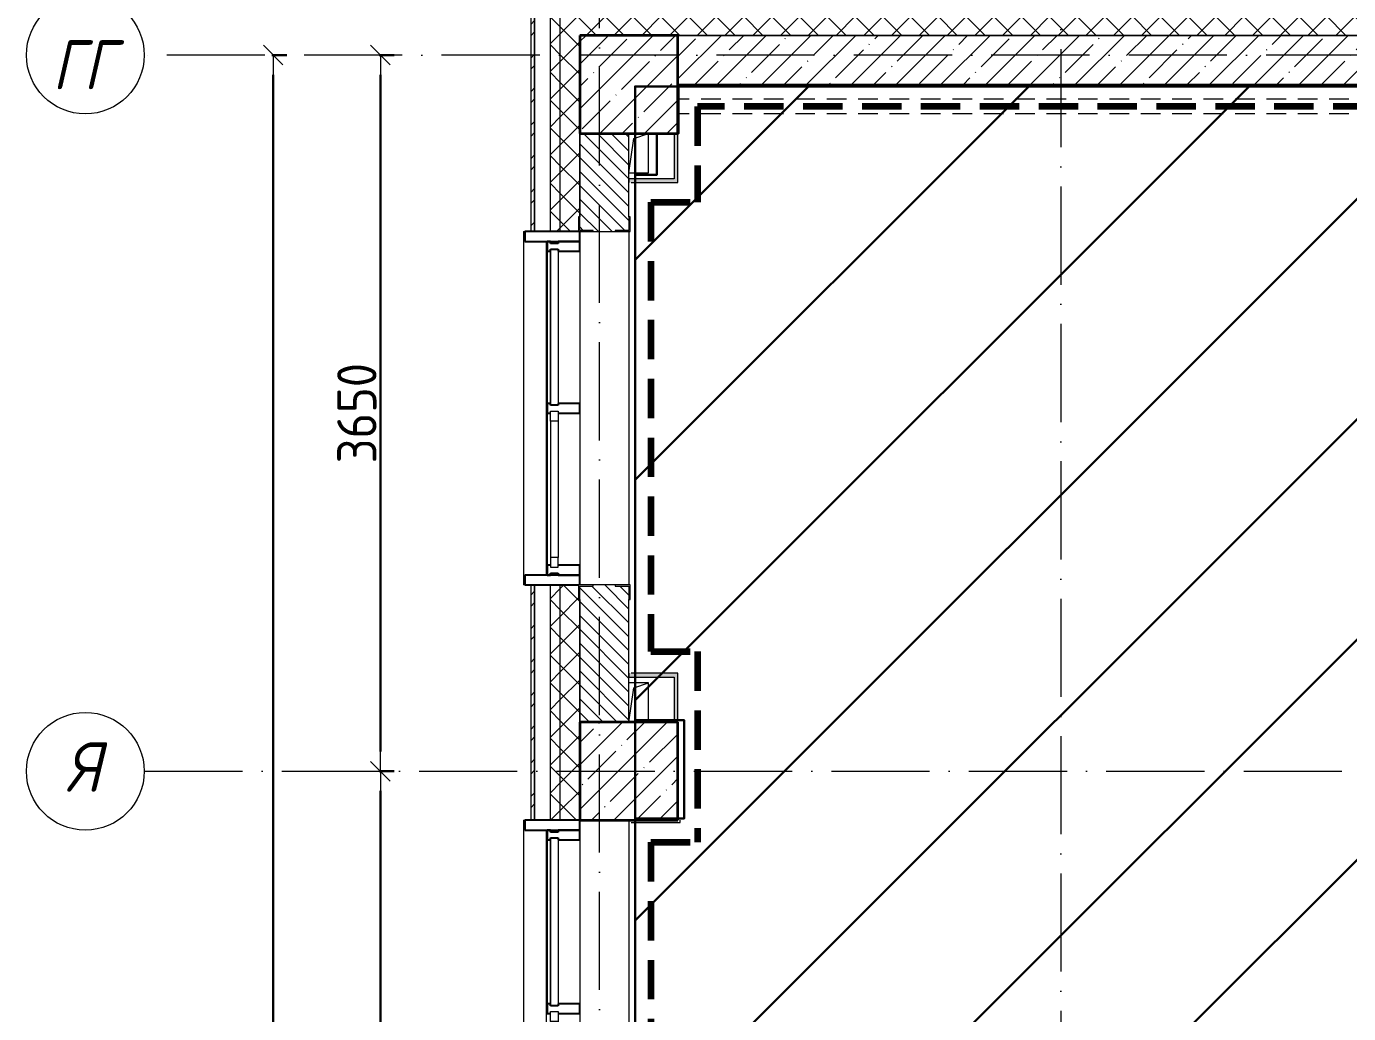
# Model space of a CAD drawing. Header units: millimetres. Extents: x -17017 to 628417, y -109036 to 199237.
# Drawn here: x -12989 to -6254, y -61650 to -56619 of the extents above; entities that cross this region are included whole.
import ezdxf

# ---------------------------------------------------------------- set-up
doc = ezdxf.new("R2010")
doc.units = ezdxf.units.MM
for name, pattern in [('200_ШТРИХ_ш1п0_6_', [160, 100, -60]), ('50_200_ШТРИХ_1Т_ш5_п1_п1_', [700, 500, -100, 0, -100]), ('Штрих короткий', [300, 150, -150]), ('Штриховая _2 мм - 1 мм_', [300, 200, -100])]:
    doc.linetypes.add(name, pattern=pattern)
for name, color, linetype, lineweight in [('0-1', 7, 'Continuous', 5), ('0-2', 7, 'Continuous', 9), ('Импосты витража', 7, 'Continuous', 9), ('Импосты витража-1', 7, 'Continuous', 25), ('Каркас_Импост', 7, 'Continuous', 13), ('Каркас_Импост-1', 7, 'Continuous', 9), ('Линии-1', 7, '200_ШТРИХ_ш1п0_6_', 9), ('Несущие колонны', 7, 'Continuous', 9), ('Несущие колонны-1', 7, 'Continuous', 35), ('Обобщенные модели', 7, 'Continuous', 9), ('Общие ребра', 7, 'Continuous', 9), ('Окна', 7, 'Continuous', 9), ('Оси', 7, 'Continuous', 9), ('Оси-1', 7, 'Continuous', 20), ('Оси-2', 7, '50_200_ШТРИХ_1Т_ш5_п1_п1_', 9), ('Остекление-1', 7, 'Continuous', 9), ('Перемычка-1', 7, 'Штрих короткий', 9), ('Размеры', 7, 'Continuous', 15), ('Стены', 7, 'Continuous', 9), ('Стены-1', 7, 'Continuous', 13), ('стяжа', 7, 'Continuous', 30), ('Штриховка разреза-1', 7, 'Continuous', 9)]:
    doc.layers.add(name, color=color, linetype=linetype, lineweight=lineweight)
doc.layers.add('СТ-1_1', color=7, linetype='Штриховая _2 мм - 1 мм_', lineweight=90, true_color=0x888888)
doc.layers.add('Штриховка разреза-3', color=7, linetype='Continuous', lineweight=9, true_color=0x0080ff)
doc.layers.get('0-2').off()
doc.styles.add('ISOCPEUR_I_1', font='isocpeui.ttf', dxfattribs={"width": 0.85, "height": 2.5})
doc.styles.add('СПДС', font='isocpeur.ttf', dxfattribs={"width": 0.9})
doc.dimstyles.new('Размера А3', dxfattribs={"dimtxt": 200, "dimasz": 100, "dimexe": 70, "dimexo": 100, "dimgap": 20, "dimtad": 1, "dimdec": 0, "dimrnd": 10, "dimzin": 0, "dimdsep": 46, "dimtxsty": 'СПДС', "dimblk": 'ARROWHEAD_6', "dimcen": 1, "dimclrd": 256, "dimclre": 256, "dimclrt": 256, "dimazin": 0, "dimtfac": 1, "dimtdec": 0, "dimtmove": 2, "dimatfit": 3, "dimfxl": 1, "dimtolj": 1, "dimtzin": 0, "dimarcsym": 0})
pattern_1 = [(45, (0, 0), (-70.71068, 70.71068), []), (135, (0, 0), (-70.71068, -70.71068), [])]

# ---------------------------------------------------------------- blocks, each defined once
blk = doc.blocks.new('Ось сетки - Круг_Ø6_00__ISO-2_5_0_9K_-16731441-АИ2_02_План отделки стен 2-го этажа _Часть 2_')
at = {"layer": 'Оси-1'}
blk.add_circle((0, 0), 3, dxfattribs=at)
blk = doc.blocks.new('ARROWHEAD_6')
at = {"color": 0, "linetype": 'Continuous'}
for p, q in [((0, 0), (-1, 0)), ((-0.5, -0.5), (0.5, 0.5))]:
    blk.add_line(p, q, dxfattribs=at)
blk = doc.blocks.new('*D684')
at = {"layer": 'Defpoints', "color": 0, "transparency": 16777216}
for p in [(-11291.7, -60415.3), (-11185.6, -60415.3), (-11291.7, -65915.3)]:
    blk.add_point(p, dxfattribs=at)
at = {"layer": 'Размеры', "lineweight": -2, "transparency": 16777216}
for p, q in [((-11191.7, -60415.3), (-11115.6, -60415.3)), ((-11185.6, -65815.3), (-11185.6, -60515.3)), ((-11191.7, -65915.3), (-11115.6, -65915.3))]:
    blk.add_line(p, q, dxfattribs=at)
at = {"layer": 'Размеры', "lineweight": -2, "transparency": 16777216, "xscale": 100, "yscale": 100, "zscale": 100}
for p, rotation in [((-11185.6, -60415.3), 90), ((-11185.6, -65915.3), 270)]:
    blk.add_blockref('ARROWHEAD_6', p, dxfattribs=dict(at, rotation=rotation))
at = {"layer": 'Размеры', "transparency": 16777216, "insert": (-11305.6, -63165.3), "char_height": 200, "width": 2.488, "attachment_point": 5, "rotation": 90, "style": 'СПДС'}
blk.add_mtext('\\A1;5500', dxfattribs=at)
blk = doc.blocks.new('*D685')
at = {"layer": 'Defpoints', "color": 0, "transparency": 16777216}
for p in [(-11291.7, -56765.3), (-11185.6, -56765.3), (-11291.7, -60415.3)]:
    blk.add_point(p, dxfattribs=at)
at = {"layer": 'Размеры', "lineweight": -2, "transparency": 16777216}
for p, q in [((-11191.7, -56765.3), (-11115.6, -56765.3)), ((-11185.6, -60315.3), (-11185.6, -56865.3)), ((-11191.7, -60415.3), (-11115.6, -60415.3))]:
    blk.add_line(p, q, dxfattribs=at)
at = {"layer": 'Размеры', "lineweight": -2, "transparency": 16777216, "xscale": 100, "yscale": 100, "zscale": 100}
for p, rotation in [((-11185.6, -56765.3), 90), ((-11185.6, -60415.3), 270)]:
    blk.add_blockref('ARROWHEAD_6', p, dxfattribs=dict(at, rotation=rotation))
at = {"layer": 'Размеры', "transparency": 16777216, "insert": (-11305.6, -58590.3), "char_height": 200, "width": 2.488, "attachment_point": 5, "rotation": 90, "style": 'СПДС'}
blk.add_mtext('\\A1;3650', dxfattribs=at)
blk = doc.blocks.new('*D686')
at = {"layer": 'Defpoints', "color": 0, "transparency": 16777216}
for p in [(-11838.1, -56765.3), (-11732, -56765.3), (-11838.1, -106215.3)]:
    blk.add_point(p, dxfattribs=at)
at = {"layer": 'Размеры', "lineweight": -2, "transparency": 16777216}
for p, q in [((-11738.1, -56765.3), (-11662, -56765.3)), ((-11732, -106115.3), (-11732, -56865.3)), ((-11738.1, -106215.3), (-11662, -106215.3))]:
    blk.add_line(p, q, dxfattribs=at)
at = {"layer": 'Размеры', "lineweight": -2, "transparency": 16777216, "xscale": 100, "yscale": 100, "zscale": 100}
for p, rotation in [((-11732, -56765.3), 90), ((-11732, -106215.3), 270)]:
    blk.add_blockref('ARROWHEAD_6', p, dxfattribs=dict(at, rotation=rotation))
at = {"layer": 'Размеры', "transparency": 16777216, "insert": (-11852, -81490.3), "char_height": 200, "width": 3.261, "attachment_point": 5, "rotation": 90, "style": 'СПДС'}
blk.add_mtext('\\A1;49450', dxfattribs=at)
blk = doc.blocks.new('BSC_Колонна _Прямоугольная - 500х500-V39-АИ2_02_План отделки стен 2-го этажа _Часть 2_')
at = {"layer": 'Несущие колонны'}
h = blk.add_hatch(dxfattribs=at)
h.set_pattern_fill('FP_47', color=256, style=0, pattern_type=2)
h.set_pattern_definition([(45, (-150, -49300), (-114.04925, 114.04925), []), (45, (-35.95, -49300), (-114.04925, 114.04925), [201.613, -40.323, 3.353, -36.97])])
h.paths.add_polyline_path([(-250, -250), (250, -250), (250, 250), (-250, 250), (-250, 167)], flags=0)
at = {"layer": 'Несущие колонны-1'}
for p, q in [((250, 250), (-250, 250)), ((-250, 250), (-250, -250)), ((250, -250), (250, 250)), ((-250, -250), (250, -250))]:
    blk.add_line(p, q, dxfattribs=at)
blk = doc.blocks.new('BSC_Колонна _Прямоугольная - 500х500-V49-АИ2_02_План отделки стен 2-го этажа _Часть 2_')
at = {"layer": 'Несущие колонны'}
h = blk.add_hatch(dxfattribs=at)
h.set_pattern_fill('FP_57', color=256, style=0, pattern_type=2)
h.set_pattern_definition([(45, (-150, -45800), (-114.04925, 114.04925), []), (45, (-35.95, -45800), (-114.04925, 114.04925), [201.613, -40.323, 3.353, -36.97])])
h.paths.add_polyline_path([(-250, -250), (250, -250), (250, 250), (-250, 250), (-250, -29.2)], flags=0)
at = {"layer": 'Несущие колонны-1'}
for p, q in [((250, 250), (-250, 250)), ((-250, 250), (-250, -250)), ((250, -250), (250, 250)), ((-250, -250), (250, -250))]:
    blk.add_line(p, q, dxfattribs=at)
blk = doc.blocks.new('Проем_Дверь_Прямоугольный - 4800х2700h_оконные проемы-26053820-АИ2_02_План отделки стен 2-го этажа _Часть 2_')
at = {"layer": 'Перемычка-1'}
for p, q in [((2400, 125), (-2400, 125)), ((2400, -125), (-2400, -125))]:
    blk.add_line(p, q, dxfattribs=at)
blk = doc.blocks.new('Проем_Дверь_Прямоугольный - 1800х2700h_оконные проемы-25805030-АИ2_02_План отделки стен 2-го этажа _Часть 2_')
at = {"layer": 'Перемычка-1'}
for p, q in [((900, 125), (-900, 125)), ((900, -125), (-900, -125))]:
    blk.add_line(p, q, dxfattribs=at)
blk = doc.blocks.new('PNS_Панель прямоугольная2 - Нр_Стекло - 40мм-26243474-АИ2_02_План отделки стен 2-го этажа _Часть 2_')
at = {"layer": 'Каркас_Импост'}
for p, q in [((-397.5, 0), (-397.5, 40)), ((-397.5, 40), (-347.5, 40)), ((-347.5, 40), (-347.5, 0)), ((397.5, 40), (347.5, 40)), ((347.5, 40), (347.5, 0)), ((397.5, 0), (397.5, 40)), ((-347.5, 0), (-397.5, 0)), ((347.5, 0), (397.5, 0))]:
    blk.add_line(p, q, dxfattribs=at)
at = {"layer": 'Каркас_Импост-1'}
for p, q in [((-347.5, 40), (347.5, 40)), ((-347.5, 0), (347.5, 0))]:
    blk.add_line(p, q, dxfattribs=at)
blk = doc.blocks.new('Прямоугольный импост - Импост структурный с накладкой - 150мм-25647633-АИ2_02_План отделки стен 2-го этажа _Часть 2_')
at = {"layer": 'Импосты витража-1'}
for p, q in [((-25, 0), (-25, 17)), ((-25, 17), (25, 17)), ((-15, 0), (-25, 0)), ((-15, -40), (-15, 0)), ((25, 17), (25, 0)), ((-25, -150), (-25, -40)), ((-25, -40), (-15, -40)), ((25, -40), (25, -150)), ((25, -150), (-25, -150))]:
    blk.add_line(p, q, dxfattribs=at)
blk = doc.blocks.new('Прямоугольный импост - Импост структурный с накладкой - 150мм-25647642-АИ2_02_План отделки стен 2-го этажа _Часть 2_')
at = {"layer": 'Импосты витража'}
for p, q in [((42475, -100), (43250, -100)), ((42475, -267), (43250, -267))]:
    blk.add_line(p, q, dxfattribs=at)
blk = doc.blocks.new('Прямоугольный импост - Импост структурный с накладкой - 150мм-V150-АИ2_02_План отделки стен 2-го этажа _Часть 2_')
at = {"layer": 'Импосты витража-1'}
for p, q in [((-25, 0), (-25, 17)), ((-25, 17), (25, 17)), ((25, 0), (15, 0)), ((15, 0), (15, -40)), ((25, 17), (25, 0)), ((-25, -150), (-25, -40)), ((15, -40), (25, -40)), ((25, -40), (25, -150)), ((25, -150), (-25, -150))]:
    blk.add_line(p, q, dxfattribs=at)
blk = doc.blocks.new('PNS_Панель прямоугольная1 - Нр_Стекло - 40мм-25259299-АИ2_02_План отделки стен 2-го этажа _Часть 2_')
at = {"layer": 'Остекление-1'}
for p, q in [((-387.5, 40), (387.5, 40)), ((-397.5, 0), (397.5, 0)), ((387.5, 0), (-387.5, 0))]:
    blk.add_line(p, q, dxfattribs=at)
blk = doc.blocks.new('Прямоугольный импост - Импост структурный с накладкой - 150мм-25647644-АИ2_02_План отделки стен 2-го этажа _Часть 2_')
at = {"layer": 'Импосты витража-1'}
for p, q in [((-25, 0), (-25, 17)), ((-25, 17), (25, 17)), ((-15, 0), (-25, 0)), ((-15, -40), (-15, 0)), ((25, 0), (15, 0)), ((15, 0), (15, -40)), ((25, 17), (25, 0)), ((-25, -150), (-25, -40)), ((-25, -40), (-15, -40)), ((15, -40), (25, -40)), ((25, -40), (25, -150)), ((25, -150), (-25, -150))]:
    blk.add_line(p, q, dxfattribs=at)
blk = doc.blocks.new('Прямоугольный импост - Откос НВФ_50х280 мм-25993834-АИ2_02_План отделки стен 2-го этажа _Часть 2_')
at = {"layer": 'Импосты витража-1'}
for p, q in [((-50, 130), (0, 130)), ((-50, -150), (-50, 130)), ((0, 130), (0, -144)), ((0, -150), (-50, -150))]:
    blk.add_line(p, q, dxfattribs=at)
blk = doc.blocks.new('Прямоугольный импост - Откос НВФ_50х280 мм-25993838-АИ2_02_План отделки стен 2-го этажа _Часть 2_')
at = {"layer": 'Импосты витража-1'}
for p, q in [((0, 130), (-50, 130)), ((-50, 130), (-50, -150)), ((0, -144), (0, 130)), ((-50, -150), (0, -150))]:
    blk.add_line(p, q, dxfattribs=at)
blk = doc.blocks.new('Фахверк_СКБ_Уголок - 250_2700-27497298-АИ2_02_План отделки стен 2-го этажа _Часть 2_')
at = {"layer": 'Обобщенные модели'}
for p, q in [((200, 181), (125, 181)), ((125, 181), (125, 106)), ((131, 106), (131, 175)), ((131, 175), (200, 175)), ((200, 175), (200, 181)), ((125, 106), (131, 106)), ((131, -6), (125, -6)), ((125, -6), (125, -81)), ((131, -75), (131, -6)), ((125, -81), (200, -81)), ((200, -75), (131, -75)), ((200, -81), (200, -75))]:
    blk.add_line(p, q, dxfattribs=at)
blk = doc.blocks.new('PNS_Панель прямоугольная1 - Нр_Стекло - 40мм-28068333-АИ2_02_План отделки стен 2-го этажа _Часть 2_')
at = {"layer": 'Остекление-1'}
for p, q in [((-417.5, 40), (417.5, 40)), ((-427.5, 0), (427.5, 0)), ((417.5, 0), (-417.5, 0))]:
    blk.add_line(p, q, dxfattribs=at)
blk = doc.blocks.new('PNS_Панель прямоугольная2 - Нр_Стекло - 40мм-28151954-АИ2_02_План отделки стен 2-го этажа _Часть 2_')
at = {"layer": 'Каркас_Импост'}
for p, q in [((-465, 0), (-465, 40)), ((-465, 40), (-415, 40)), ((-415, 40), (-415, 0)), ((465, 40), (415, 40)), ((415, 40), (415, 0)), ((465, 0), (465, 40)), ((-415, 0), (-465, 0)), ((415, 0), (465, 0))]:
    blk.add_line(p, q, dxfattribs=at)
at = {"layer": 'Каркас_Импост-1'}
for p, q in [((-415, 40), (415, 40)), ((-415, 0), (415, 0))]:
    blk.add_line(p, q, dxfattribs=at)
blk = doc.blocks.new('Прямоугольный импост - Импост структурный с накладкой - 150мм-28072255-АИ2_02_План отделки стен 2-го этажа _Часть 2_')
at = {"layer": 'Импосты витража'}
for p, q in [((56650, -100), (57485, -100)), ((56650, -267), (57485, -267))]:
    blk.add_line(p, q, dxfattribs=at)
blk = doc.blocks.new('Прямоугольный импост - Импост структурный с накладкой - 150мм-28072247-АИ2_02_План отделки стен 2-го этажа _Часть 2_')
at = {"layer": 'Импосты витража-1'}
for p, q in [((-25, 0), (-25, 17)), ((-25, 17), (25, 17)), ((-15, 0), (-25, 0)), ((-15, -40), (-15, 0)), ((25, 0), (15, 0)), ((15, 0), (15, -40)), ((25, 17), (25, 0)), ((-25, -150), (-25, -40)), ((-25, -40), (-15, -40)), ((15, -40), (25, -40)), ((25, -40), (25, -150)), ((25, -150), (-25, -150))]:
    blk.add_line(p, q, dxfattribs=at)
blk = doc.blocks.new('Прямоугольный импост - Импост структурный с накладкой - 150мм-V179-АИ2_02_План отделки стен 2-го этажа _Часть 2_')
at = {"layer": 'Импосты витража-1'}
for p, q in [((-25, 0), (-25, 17)), ((-25, 17), (25, 17)), ((-15, 0), (-25, 0)), ((-15, -40), (-15, 0)), ((25, 17), (25, 0)), ((-25, -150), (-25, -40)), ((-25, -40), (-15, -40)), ((25, -40), (25, -150)), ((25, -150), (-25, -150))]:
    blk.add_line(p, q, dxfattribs=at)
blk = doc.blocks.new('Прямоугольный импост - Откос НВФ_50х280 мм-V185-АИ2_02_План отделки стен 2-го этажа _Часть 2_')
at = {"layer": 'Импосты витража-1'}
for p, q in [((0, 130), (-50, 130)), ((-50, 130), (-50, -150)), ((0, -150), (0, 130)), ((-50, -150), (0, -150))]:
    blk.add_line(p, q, dxfattribs=at)
blk = doc.blocks.new('AR_Отверстие прямоугольное _в плите_ - AR_Отверстие прямоугольное _в плите_-30510733-АИ2_02_План отделки стен 2-го этажа _Часть 2_')
at = {"layer": 'Обобщенные модели'}
for p, q in [((-50, -100), (-25, 75)), ((-25, 75), (50, 100)), ((50, -100), (50, 100)), ((-50, -100), (50, -100))]:
    blk.add_line(p, q, dxfattribs=at)
blk = doc.blocks.new('AR_Отверстие прямоугольное _в плите_ - AR_Отверстие прямоугольное _в плите_-V201-АИ2_02_План отделки стен 2-го этажа _Часть 2_')
at = {"layer": 'Обобщенные модели'}
for p, q in [((50, 100), (-50, 100)), ((-50, -100), (-25, 75)), ((-25, 75), (50, 100)), ((50, -100), (50, 100))]:
    blk.add_line(p, q, dxfattribs=at)
blk = doc.blocks.new('Отлив_СКБ - Отлив витража_120_НВФ-31885689-АИ2_02_План отделки стен 2-го этажа _Часть 2_')
at = {"layer": 'Окна'}
for p, q in [((0, 113), (0, 120)), ((1800, 120), (0, 120)), ((1800, 120), (1800, 113)), ((50, 2), (1750, 2))]:
    blk.add_line(p, q, dxfattribs=at)
blk = doc.blocks.new('Отлив_СКБ - Отлив витража_120_НВФ-31886035-АИ2_02_План отделки стен 2-го этажа _Часть 2_')
at = {"layer": 'Окна'}
for p, q in [((0, 113), (0, 120)), ((4800, 120), (0, 120)), ((4800, 120), (4800, 113)), ((50, 2), (4750, 2))]:
    blk.add_line(p, q, dxfattribs=at)
blk = doc.blocks.new('0125-Р-ОО-Ш2-АР-о_23_10_2024_rvt-1-АИ2_02_План отделки стен 2-го этажа _Часть 2_')
at = {"layer": 'Штриховка разреза-1'}
h = blk.add_hatch(dxfattribs=at)
h.set_pattern_fill('FP_80', color=256, style=0, pattern_type=2)
h.set_pattern_definition([(45, (0, 0), (-85.5366, 85.5366), []), (45, (57.02, 0), (-85.5366, 85.5366), [])])
h.paths.add_polyline_path([(-330, 33880), (-330, 34900), (-350, 34900), (-350, 33880)], flags=0)
h.paths.add_polyline_path([(-330, 36700), (-330, 37825), (-350, 37825), (-350, 36700)], flags=0)
h.paths.add_polyline_path([(-330, 39625), (-330, 40750), (-350, 40750), (-350, 39625)], flags=0)
h.paths.add_polyline_path([(-330, 45550), (-330, 46750), (-350, 46750), (-350, 45550)], flags=0)
h.paths.add_polyline_path([(-350, 48550), (-330, 48550), (-330, 49800), (-350, 49800), (-350, 49467)], flags=0)
h = blk.add_hatch(dxfattribs=at)
h.set_pattern_fill('FP_81', color=256, style=0, pattern_type=2)
h.set_pattern_definition(pattern_1)
h.paths.add_polyline_path([(-200, 34050), (-200, 34900), (-250, 34900), (-250, 34050)], flags=0)
h.paths.add_polyline_path([(-200, 36700), (-200, 37825), (-250, 37825), (-250, 36700)], flags=0)
h.paths.add_polyline_path([(-200, 39625), (-200, 40750), (-250, 40750), (-250, 39625)], flags=0)
h.paths.add_polyline_path([(-200, 45550), (-200, 46750), (-250, 46750), (-250, 45550)], flags=0)
h.paths.add_polyline_path([(-200, 48550), (-200, 49700), (-250, 49700), (-250, 48550)], flags=0)
h = blk.add_hatch(dxfattribs=at)
h.set_pattern_fill('FP_81', color=256, style=0, pattern_type=2)
h.set_pattern_definition(pattern_1)
h.paths.add_polyline_path([(-100, 34050), (-100, 34825), (-106, 34825), (-106, 34900), (-200, 34900), (-200, 34050)], flags=0)
h.paths.add_polyline_path([(-106, 36700), (-106, 36775), (-100, 36775), (-100, 37750), (-106, 37750), (-106, 37825), (-200, 37825), (-200, 36700)], flags=0)
h.paths.add_polyline_path([(-200, 39625), (-106, 39625), (-106, 39700), (-100, 39700), (-100, 40675), (-106, 40675), (-106, 40750), (-200, 40750), (-200, 39631)], flags=0)
h.paths.add_polyline_path([(-100, 45550), (-100, 46675), (-106, 46675), (-106, 46750), (-200, 46750), (-200, 45550)], flags=0)
h.paths.add_polyline_path([(-106, 48550), (-106, 48625), (-100, 48625), (-100, 49650), (-200, 49650), (-200, 48550)], flags=0)
h = blk.add_hatch(dxfattribs=at)
h.set_pattern_fill('FP_81', color=256, style=0, pattern_type=2)
h.set_pattern_definition(pattern_1)
h.paths.add_polyline_path([(25900, 49550), (26000, 49550), (26000, 49650), (17950, 49650), (17950, 49550), (23915, 49550)], flags=0)
h.paths.add_polyline_path([(16950, 49550), (16950, 49650), (15750, 49650), (15750, 49556), (15825, 49556), (15825, 49550), (16459.1, 49550)], flags=0)
h.paths.add_polyline_path([(7950, 49550), (7950, 49650), (-100, 49650), (-100, 49550), (7450, 49550)], flags=0)
h = blk.add_hatch(dxfattribs=at)
h.set_pattern_fill('FP_1', color=256, style=0, pattern_type=2)
h.set_pattern_definition([(45, (0, 0), (-114.04925, 114.04925), []), (45, (114.05, 0), (-114.04925, 114.04925), [201.612, -40.322, 3.353, -36.97])])
h.paths.add_polyline_path([(7450, 49300), (7450, 49550), (400, 49550), (400, 49300), (7139.2, 49300)], flags=0)
h = blk.add_hatch(dxfattribs=at)
h.set_pattern_fill('FP_2', color=256, style=0, pattern_type=2)
h.set_pattern_definition([(135, (0, 0), (-35.35534, -35.35534), [])])
h.paths.add_polyline_path([(150, 46050), (150, 46744), (81, 46744), (81, 46750), (-31, 46750), (-31, 46744), (-100, 46744), (-100, 46050)], flags=0)
h.paths.add_polyline_path([(-31, 48550), (81, 48550), (81, 48556), (150, 48556), (150, 49050), (-100, 49050), (-100, 48556), (-31, 48556)], flags=0)
at = {"layer": 'Линии-1'}
for p, q in [((7338, 49225), (400, 49225)), ((7338, 49150), (400, 49150))]:
    blk.add_line(p, q, dxfattribs=at)
at = {"layer": 'Общие ребра'}
for p, q in [((-330, 49780), (-330, 48550)), ((-330, 48550), (-330, 49780)), ((-250, 48550), (-250, 49700)), ((-200, 48550), (-200, 49650)), ((-100, 49050), (-100, 48625)), ((-100, 48625), (-100, 49050)), ((-330, 46750), (-330, 45550)), ((-330, 45550), (-330, 46750)), ((-250, 45550), (-250, 46750)), ((-200, 45550), (-200, 46750)), ((-100, 46675), (-100, 46050)), ((-100, 46050), (-100, 46675))]:
    blk.add_line(p, q, dxfattribs=at)
at = {"layer": 'Стены'}
for p, q in [((150, 48550), (150, 46750)), ((150, 45550), (150, 40750))]:
    blk.add_line(p, q, dxfattribs=at)
at = {"layer": 'Стены-1'}
for p, q in [((-350, 49800), (-350, 48550)), ((400, 49550), (7450, 49550)), ((7450, 49550), (400, 49550)), ((400, 49300), (7450, 49300)), ((150, 48625), (150, 49050)), ((-350, 48550), (-330, 48550)), ((-330, 48550), (-106, 48550)), ((-31, 48550), (81, 48550)), ((-350, 46750), (-350, 45550)), ((-330, 46750), (-350, 46750)), ((-106, 46750), (-330, 46750)), ((81, 46750), (-31, 46750)), ((150, 46050), (150, 46675)), ((-350, 45550), (-330, 45550)), ((-330, 45550), (-100, 45550))]:
    blk.add_line(p, q, dxfattribs=at)
at = {"layer": '0-2'}
for name, p in [('BSC_Колонна _Прямоугольная - 500х500-V39-АИ2_02_План отделки стен 2-го этажа _Часть 2_', (150, 49300)), ('AR_Отверстие прямоугольное _в плите_ - AR_Отверстие прямоугольное _в плите_-30510733-АИ2_02_План отделки стен 2-го этажа _Часть 2_', (200, 48950)), ('AR_Отверстие прямоугольное _в плите_ - AR_Отверстие прямоугольное _в плите_-V201-АИ2_02_План отделки стен 2-го этажа _Часть 2_', (200, 46150)), ('BSC_Колонна _Прямоугольная - 500х500-V49-АИ2_02_План отделки стен 2-го этажа _Часть 2_', (150, 45800))]:
    blk.add_blockref(name, p, dxfattribs=at)
for name, p, rotation in [('Фахверк_СКБ_Уголок - 250_2700-27497298-АИ2_02_План отделки стен 2-го этажа _Часть 2_', (75, 48425), 89.99999999999991), ('Отлив_СКБ - Отлив витража_120_НВФ-31885689-АИ2_02_План отделки стен 2-го этажа _Часть 2_', (-267, 46750), 90), ('Прямоугольный импост - Откос НВФ_50х280 мм-25993838-АИ2_02_План отделки стен 2-го этажа _Часть 2_', (-250, 48550), 89.99999999999773), ('Проем_Дверь_Прямоугольный - 1800х2700h_оконные проемы-25805030-АИ2_02_План отделки стен 2-го этажа _Часть 2_', (25, 47650), 89.99999999999991), ('Прямоугольный импост - Импост структурный с накладкой - 150мм-25647642-АИ2_02_План отделки стен 2-го этажа _Часть 2_', (0, 90925), 270.0000000000001), ('PNS_Панель прямоугольная1 - Нр_Стекло - 40мм-25259299-АИ2_02_План отделки стен 2-го этажа _Часть 2_', (-250, 48062.5), 269.9999999999977), ('Прямоугольный импост - Импост структурный с накладкой - 150мм-25647642-АИ2_02_План отделки стен 2-го этажа _Часть 2_', (0, 90100), 270.0000000000001), ('PNS_Панель прямоугольная2 - Нр_Стекло - 40мм-26243474-АИ2_02_План отделки стен 2-го этажа _Часть 2_', (-250, 47237.5), 269.9999999999977), ('Фахверк_СКБ_Уголок - 250_2700-27497298-АИ2_02_План отделки стен 2-го этажа _Часть 2_', (-25, 46875), 269.9999999999999), ('Отлив_СКБ - Отлив витража_120_НВФ-31886035-АИ2_02_План отделки стен 2-го этажа _Часть 2_', (-267, 40750), 90), ('Прямоугольный импост - Откос НВФ_50х280 мм-V185-АИ2_02_План отделки стен 2-го этажа _Часть 2_', (-250, 45550), 89.99999999999874), ('Проем_Дверь_Прямоугольный - 4800х2700h_оконные проемы-26053820-АИ2_02_План отделки стен 2-го этажа _Часть 2_', (25, 43150), 89.99999999999991), ('Прямоугольный импост - Импост структурный с накладкой - 150мм-28072255-АИ2_02_План отделки стен 2-го этажа _Часть 2_', (0, 102100), 270.0000000000001), ('PNS_Панель прямоугольная1 - Нр_Стекло - 40мм-28068333-АИ2_02_План отделки стен 2-го этажа _Часть 2_', (-250, 45032.5), 269.9999999999987), ('PNS_Панель прямоугольная2 - Нр_Стекло - 40мм-28151954-АИ2_02_План отделки стен 2-го этажа _Часть 2_', (-250, 44110), 269.9999999999987)]:
    blk.add_blockref(name, p, dxfattribs=dict(at, rotation=rotation))
at = {"layer": '0-2', "extrusion": (0, 0, -1)}
for name, p, rotation in [('Прямоугольный импост - Импост структурный с накладкой - 150мм-25647644-АИ2_02_План отделки стен 2-го этажа _Часть 2_', (250, 48475), 270.0000000000023), ('Прямоугольный импост - Импост структурный с накладкой - 150мм-25647633-АИ2_02_План отделки стен 2-го этажа _Часть 2_', (250, 47650), 270.0000000000023), ('Прямоугольный импост - Импост структурный с накладкой - 150мм-V150-АИ2_02_План отделки стен 2-го этажа _Часть 2_', (250, 46825), 270.0000000000023), ('Прямоугольный импост - Откос НВФ_50х280 мм-25993834-АИ2_02_План отделки стен 2-го этажа _Часть 2_', (250, 46750), 270.0000000000023), ('Прямоугольный импост - Импост структурный с накладкой - 150мм-28072247-АИ2_02_План отделки стен 2-го этажа _Часть 2_', (250, 45475), 270.0000000000013), ('Прямоугольный импост - Импост структурный с накладкой - 150мм-V179-АИ2_02_План отделки стен 2-го этажа _Часть 2_', (250, 44590), 270.0000000000013)]:
    blk.add_blockref(name, p, dxfattribs=dict(at, rotation=rotation))
blk = doc.blocks.new('2ч2эт')
at = {"layer": 'Штриховка разреза-3'}
for points in [[(-9670.1, -57415.3), (-9670.1, -57165.3), (-9690.1, -57165.3), (-9690.1, -57415.3)], [(-9690.1, -57415.3), (-9690.1, -57395.3), (-9920.1, -57395.3), (-9920.1, -57415.3), (-9908.1, -57415.3)], [(-9690.1, -59935.3), (-9690.1, -59915.3), (-9920.1, -59915.3), (-9920.1, -59935.3)], [(-9670.1, -60165.3), (-9670.1, -59915.3), (-9690.1, -59915.3), (-9690.1, -60165.3)]]:
    blk.add_hatch(color=256, dxfattribs=at).paths.add_polyline_path(points, flags=0)
at = {"layer": 'СТ-1_1'}
for p, q in [((-2832.1, -57027.3), (-9570.1, -57027.3)), ((-9570.1, -57027.3), (-9570.1, -57515.3)), ((-9808.1, -57515.3), (-9808.1, -59805.3)), ((-9808.1, -57515.3), (-9570.1, -57515.3)), ((-9808.1, -59805.3), (-9570.1, -59805.3)), ((-9570.1, -59805.3), (-9570.1, -60777.3)), ((-9808.1, -60777.3), (-9808.1, -65553.3)), ((-9808.1, -60777.3), (-9570.1, -60777.3))]:
    blk.add_line(p, q, dxfattribs=at)
at = {"layer": 'Стены-1'}
for p, q in [((-2720.1, -56915.3), (-9670.1, -56915.3)), ((-9658.1, -56927.3), (-2732.1, -56927.3)), ((-9690.1, -57165.3), (-9690.1, -57395.3)), ((-9670.1, -57415.3), (-9670.1, -57165.3)), ((-9690.1, -57395.3), (-9920.1, -57395.3)), ((-9920.1, -57395.3), (-9920.1, -57415.3)), ((-9908.1, -57415.3), (-9670.1, -57415.3)), ((-9920.1, -59915.3), (-9920.1, -59935.3)), ((-9920.1, -59935.3), (-9690.1, -59935.3)), ((-9670.1, -59915.3), (-9908.1, -59915.3)), ((-9690.1, -59935.3), (-9690.1, -60165.3)), ((-9670.1, -60165.3), (-9670.1, -59915.3)), ((-9908.1, -60677.3), (-9658.1, -60677.3)), ((-9658.1, -60677.3), (-9658.1, -60665.3))]:
    blk.add_line(p, q, dxfattribs=at)
at = {"layer": 'стяжа'}
for points in [[(-2388, -58005.3), (-2388, -56925.3), (-9888, -56925.3), (-9888, -65925.3), (-2388, -65925.3), (-2388, -59705.3)], [(-9888, -60155.3), (-9888, -60155.3), (-9638, -60155.3), (-9638, -60655.3), (-9888, -60655.3)]]:
    blk.add_lwpolyline(points, dxfattribs=at)
for points in [[(-9888, -56925.3), (-9668, -56925.3), (-9668, -57165.3), (-9888, -57165.3)], [(-9888, -57376.1), (-9778, -57376.1), (-9778, -57165.3), (-9888, -57165.3)]]:
    blk.add_lwpolyline(points, close=True, dxfattribs=at)
at = {"layer": '0-1'}
blk.add_blockref('0125-Р-ОО-Ш2-АР-о_23_10_2024_rvt-1-АИ2_02_План отделки стен 2-го этажа _Часть 2_', (-10070.1, -106215.3), dxfattribs=at)
blk = doc.blocks.new('ось2эт')
at = {"layer": 'Оси-2'}
for p, q in [((-10070.1, -108435.9), (-10070.1, -54635.1)), ((-7720.1, -54635.1), (-7720.1, -108435.9)), ((18329.9, -56765.3), (-12388.8, -56765.3)), ((-12388.8, -60415.3), (18329.9, -60415.3))]:
    blk.add_line(p, q, dxfattribs=at)
at = {"layer": 'Оси-1', "xscale": 99.99999999999993, "yscale": 99.99999999999993, "zscale": 99.99999999999993}
for p, rotation in [((-12688.8, -56765.3), 89.9999999999998), ((-12688.8, -60415.3), 269.9999999999995)]:
    blk.add_blockref('Ось сетки - Круг_Ø6_00__ISO-2_5_0_9K_-16731441-АИ2_02_План отделки стен 2-го этажа _Часть 2_', p, dxfattribs=dict(at, rotation=rotation))
at = {"layer": 'Оси', "char_height": 250, "attachment_point": 1, "style": 'ISOCPEUR_I_1'}
for s, insert, width in [('ГГ', (-12855.9, -56689.2), 404.05), ('\\fISOCPEUR|b0|i1|c204|p34|;\\W.9;Я', (-12786.8, -60268.6), 223.671)]:
    blk.add_mtext(s, dxfattribs=dict(at, insert=insert, width=width))
at = {"layer": 'Размеры'}
for base, p1, p2, picture, middle in [((-11732, -56765.3), (-11838.1, -106215.3), (-11838.1, -56765.3), '*D686', (-11852, -81490.3)), ((-11185.6, -56765.3), (-11291.7, -60415.3), (-11291.7, -56765.3), '*D685', (-11305.6, -58590.3)), ((-11185.6, -60415.3), (-11291.7, -65915.3), (-11291.7, -60415.3), '*D684', (-11305.6, -63165.3))]:
    dim = blk.add_linear_dim(base=base, p1=p1, p2=p2, angle=90, dimstyle='Размера А3', dxfattribs=at)
    dim.commit()
    dim.dimension.update_dxf_attribs({"geometry": picture, "text_midpoint": middle})

msp = doc.modelspace()

# ---------------------------------------------------------------- hatches: boundary and pattern name
at = {"layer": 'стяжа'}
h = msp.add_hatch(dxfattribs=at)
h.set_pattern_fill('ANSI31', color=5, scale=250)
h.set_pattern_definition([(45, (4472.5, -59163.1), (-561.266, 561.266), [])])
h.paths.add_polyline_path([(13742, -89400.5), (12812, -89400.5), (6162, -89400.5), (6162, -89950.4), (12812, -89960.5), (12812, -94460.5), (13012, -94460.5), (13012, -94955.3), (15112, -94955.3), (15112, -94443.1), (15322, -94443.1), (15322, -94230.5), (15762, -94230.5), (15762, -90460.5), (15322, -90460.5), (15322, -89960.5), (13742, -89960.5)])
h.paths.add_polyline_path([(15592, -66215.3), (15192, -66215.3), (15192, -65695.3), (15592, -65695.3), (15592, -63285.3), (15464.5, -63285.3), (15464.5, -62800.4), (15592, -62800.4), (15592, -60875.3), (15362, -60875.3), (15362, -60625.3), (12222, -60625.3), (12222, -61275.3), (9132, -61275.3), (9132, -60575.3), (8692, -60575.3), (8692, -60325.3), (9912, -60325.3), (9912, -58904.6), (9862, -58904.6), (9862, -58299.1), (9912, -58299.1), (9912, -56925.3), (6812, -56925.3), (6812, -57175.3), (6312, -57175.3), (6062, -57175.3), (6062, -56925.3), (2562, -56925.3), (2562, -57345.3), (2042, -57345.3), (2042, -56925.3), (-2138, -56925.3), (-2138, -58005.3), (-2388, -58005.3), (-2388, -57961), (-2788, -57961), (-2788, -56925.3), (-9668, -56925.3), (-9668, -57165.3), (-9778, -57165.3), (-9778, -57376.1), (-9888, -57376.1), (-9888, -60155.3), (-9638, -60155.3), (-9638, -60655.3), (-9888, -60655.3), (-9888, -62707.2), (-9738, -62707.2), (-9738, -63240.1), (-9888, -63240.1), (-9888, -65675.3), (-9598, -65675.3), (-9598, -65925.3), (-2888, -65925.3), (-2888, -63325.3), (-2388, -63325.3), (-2388, -61148.8), (-2758, -61148.8), (-2758, -59948.8), (-2388, -59948.8), (-2388, -59705.3), (-2138, -59705.3), (-2138, -72625.3), (-2388, -72625.3), (-2388, -72225.3), (-2788, -72225.3), (-2788, -70635.3), (-2388, -70635.3), (-2388, -69135.3), (-2788, -69135.3), (-2928.7, -69135.3), (-2928.7, -66175.1), (-9833, -66175.1), (-9833, -66315.1), (-9973, -66315.1), (-9973, -68675.1), (-9723, -68675.1), (-9723, -69175.1), (-9833, -69175.1), (-9833, -69315.1), (-9973, -69315.1), (-9973, -71540.3), (-9833, -71540.3), (-9833, -71675.1), (-9723, -71675.1), (-9723, -72175.1), (-9973, -72175.1), (-9973, -77655.1), (-9723, -77655.1), (-9723, -78155.1), (-9738, -78155.1), (-9738, -78390.1), (-9973, -78390.1), (-9973, -80457.8), (-9755.8, -80457.8), (-9755.8, -80675.1), (-9723, -80675.1), (-9723, -81175.1), (-9787.7, -81175.1), (-9787.7, -81360.3), (-9973, -81360.3), (-9973, -86532.6), (-9750.6, -86532.6), (-9750.6, -86755.1), (-9723, -86755.1), (-9723, -87255.1), (-9838.3, -87255.1), (-9838.3, -87389.8), (-9973, -87389.8), (-9973, -89355.1), (-9686, -89355.1), (-9686, -89495.1), (-9973, -89495.1), (-9973, -89703.9), (-9853.5, -89703.9), (-9853.5, -89945.4), (-9723, -89945.4), (-9723, -90445.4), (-9973, -90445.4), (-9973, -94375.1), (-9723, -94375.1), (-9723, -94625.1), (-7673, -94625.1), (-7673, -94145.1), (-3003, -94145.1), (-3003, -92615.1), (-2388, -92615.1), (-2388, -91955.4), (-2138, -91955.4), (-2138, -94925.3), (2042, -94925.3), (2042, -94365.3), (2562, -94365.3), (2562, -94625.3), (5572, -94625.3), (5572, -94285.3), (6162, -94285.3), (6162, -92315.3), (6162, -91180.3), (6162, -89960.6), (6154.9, -89960.6), (2562, -89950.4), (2562, -90475.4), (2042, -90475.4), (2042, -89950.4), (2042, -89945.4), (2201, -89945.4), (2201, -87175.4), (2042, -87175.4), (2042, -85985.4), (1200.5, -85985.4), (1200.5, -77695.3), (2042, -77695.3), (2178.2, -77695.3), (2178.2, -72220.3), (2042, -72220.3), (2042, -71695.3), (2042, -71690.3), (2562, -71690.3), (2562, -71882.4), (5852, -71882.4), (5852, -71690.3), (5852, -71421.7), (6562, -71421.7), (6562, -71285.3), (7012, -71285.3), (7012, -71695.3), (15592, -71695.3)])
h.paths.add_polyline_path([(7012, -69615.3), (6562, -69615.3), (6562, -69446.8), (6102, -69446.8), (6102, -63155.3), (6562, -63155.3), (6562, -58775.3), (6812, -58775.3), (6812, -60325.3), (7112, -60325.3), (7112, -60575.3), (7112, -60825.3), (7112, -62175.3), (6812, -62175.3), (6812, -63055.3), (7012, -63055.3)], flags=16)
h.paths.add_polyline_path([(2562, -66200.3), (2042, -66200.3), (2042, -65675.3), (2042, -65670.3), (2562, -65670.3)], flags=16)
h.paths.add_polyline_path([(-2138, -74325.3), (-2138, -84740.1), (-2388, -84740.1), (-2388, -84500.1), (-2798, -84500.1), (-2798, -84000.1), (-2388, -84000.1), (-2388, -82235.1), (-2968, -82235.1), (-2968, -80395.1), (-2388, -80395.1), (-2388, -78605.3), (-2918, -78605.3), (-2918, -74465.3), (-2388, -74465.3), (-2388, -74325.3)], flags=16)
h.paths.add_polyline_path([(2562, -60695.3), (2042, -60695.3), (2042, -60170.3), (2562, -60170.3)], flags=16)
h.paths.add_polyline_path([(-2138, -86440.1), (-2138, -86640.1), (-2138, -90775.4), (-2388, -90775.4), (-2388, -90475.4), (-2658, -90475.4), (-2758, -90475.4), (-2758, -89495.1), (-8616, -89495.1), (-8616, -89355.1), (-3003, -89355.1), (-3003, -87055.1), (-2703, -87055.1), (-2703, -86640.1), (-2388, -86640.1), (-2388, -86440.1)], flags=16)
h.paths.add_polyline_path([(-2138, -89950.4), (-2658, -89950.4), (-2658, -89945.4), (-2138, -89945.4)], flags=0)

# ---------------------------------------------------------------- block references
for name in ['ось2эт', '2ч2эт']:
    msp.add_blockref(name, (0, 0), dxfattribs=at)

doc.saveas('drawing.dxf')
